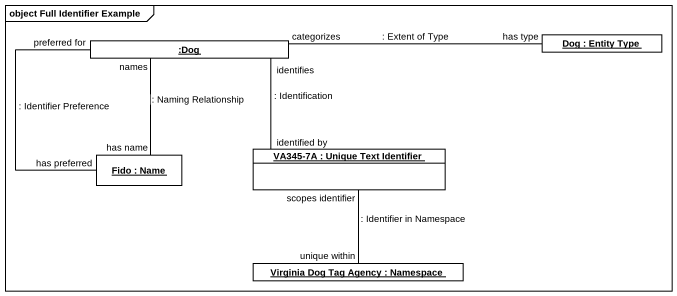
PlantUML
@startuml
mainframe object Full Identifier Example
hide circle
hide empty members
object ":Dog" as Dog
object "Dog : Entity Type" as Dog_2
object "Fido : Name" as Fido
object "VA345-7A : Unique Text Identifier" as VA345_7A
object "Virginia Dog Tag Agency : Namespace" as Virginia_Dog_Tag_Agency
Dog -- Fido : preferred for\n: Identifier Preference\nhas preferred
Dog_2 -left- Dog : : Extent of Type\nhas type\ncategorizes
Fido -up- Dog : names\n: Naming Relationship\nhas name
VA345_7A -up- Dog : identifies\n: Identification\nidentified by
VA345_7A -- Virginia_Dog_Tag_Agency : scopes identifier\n: Identifier in Namespace\nunique within
@enduml
